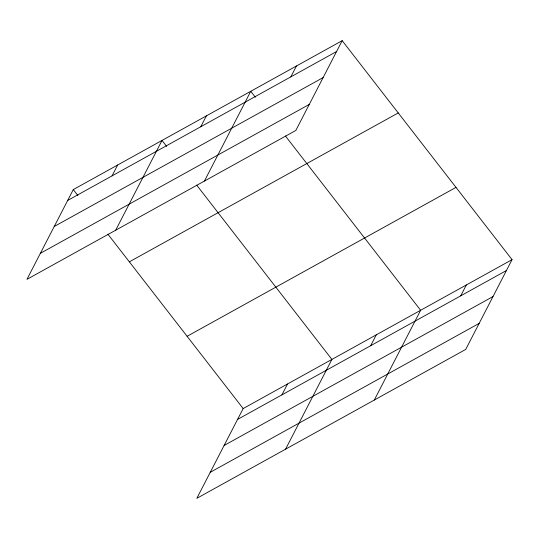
<?xml version="1.0" encoding="UTF-8"?>
<svg xmlns="http://www.w3.org/2000/svg" width="539" height="539" viewBox="0 0 539 539"><rect width="100%" height="100%" fill="white"/><g stroke="black" fill="none" stroke-linecap="round" stroke-linejoin="round"><path stroke-width="0.81" d="M342.177 40.668L73.284 189.58L26.95 279.35L295.837 130.438L342.177 40.668L512.05 259.65L465.716 349.42L196.823 498.332L243.163 408.562L512.05 259.65M112.038 175.882L117.65 165.008M115.683 230.214L162.017 140.436L166.605 146.352M200.771 126.739L206.383 115.865M204.416 181.07L250.75 91.293L255.338 97.209M290.851 76.855L296.463 65.98M281.917 394.865L287.53 383.99M285.555 449.196L331.896 359.419L196.674 185.106M370.65 345.728L376.262 334.847M374.295 400.053L420.629 310.275L285.407 135.969M460.724 295.837L466.336 284.963M67.671 200.454L336.558 51.542M54.237 226.488L323.124 77.576M40.391 253.317L309.278 104.404M129.347 261.839L398.233 112.927M187.1 336.296L455.994 187.383M237.551 419.436L506.438 270.524M224.109 445.477L492.996 296.558M210.264 472.299L479.151 323.387M73.284 189.58L77.872 195.489M107.941 234.249L243.163 408.562"/></g></svg>
